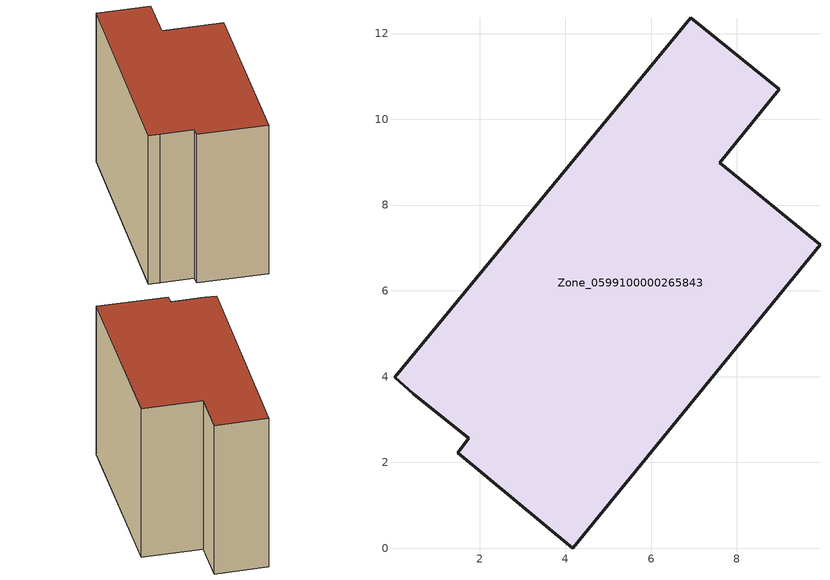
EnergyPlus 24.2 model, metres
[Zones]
Zone_0599100000265843
 floor ground (C_G): 7.6,8.98 9.94,7.08 4.17,0 1.49,2.23 1.75,2.57 0.46,3.6 0.02,3.99 6.92,12.37 8.99,10.7 z0
 wall outside (C_F): 1.49,2.23 4.17,0 9.94,7.08 7.6,8.98 8.99,10.7 6.92,12.37 0.02,3.99 0.46,3.6 1.75,2.57 1.49,2.23 z0:8.39
 roof outside (C_R): 0.46,3.6 1.75,2.57 1.49,2.23 4.17,0 9.94,7.08 7.6,8.98 8.99,10.7 6.92,12.37 0.02,3.99 z8.39
[BUILDING]
Pand.0599100000265843: North Axis=0; Terrain=City; Loads Convergence Tolerance Value=0.04; Temperature Convergence Tolerance Value=0.4; Solar Distribution=FullExterior; Maximum Number of Warmup Days=25; Minimum Number of Warmup Days=1
[Site:Location]
Rotterdam.The.Hague.AP_ZH_NLD Design_Conditions: Latitude=51.96; Longitude=4.45; Time Zone=1; Elevation=-4.5
[SITE:GROUNDTEMPERATURE:BUILDINGSURFACE]
18, 18, 18, 18, 18, 18, 18, 18, 18, 18, 18, 18
[MATERIAL] Thermal Absorptance=0.9; Solar Absorptance=0.7; Visible Absorptance=0.7
Name | Roughness | Thickness | Conductivity | Density | Specific Heat
G.TI.1946 | MediumSmooth | 0.15 | 1 | 540 | 1210
F.TI.1946 | Rough | 0.3 | 0.857143 | 1920 | 840
R.TI.1946 | MediumRough | 0.2 | 0.1 | 1500 | 1000
[CONSTRUCTION]
C_G: G.TI.1946
C_F: F.TI.1946
C_R: R.TI.1946
[ZONE]
Zone_0599100000265843: Type=1; Multiplier=1; Ceiling Height=Autocalculate; Volume=Autocalculate; Floor Area=autocalculate; Part of Total Floor Area=Yes
[ZONEINFILTRATION:DESIGNFLOWRATE]
Infil_Zone_0599100000265843: Zone or ZoneList or Space or SpaceList=Zone_0599100000265843; Schedule=AlwaysOn; Design Flow Rate Calculation Method=Flow/Area; Flow Rate per Floor Area=0.003; Constant Term Coefficient=1; Temperature Term Coefficient=0; Velocity Term Coefficient=0; Velocity Squared Term Coefficient=0
[HVACTEMPLATE:ZONE:IDEALLOADSAIRSYSTEM]
Zone_0599100000265843: Maximum Heating Supply Air Temperature=50; Minimum Cooling Supply Air Temperature=13; Maximum Heating Supply Air Humidity Ratio=0.0156; Minimum Cooling Supply Air Humidity Ratio=0.0077; Heating Limit=NoLimit; Cooling Limit=NoLimit; Dehumidification Control Type=ConstantSensibleHeatRatio; Cooling Sensible Heat Ratio=0.7; Dehumidification Setpoint=60; Humidification Control Type=None; Humidification Setpoint=30; Outdoor Air Method=None; Outdoor Air Flow Rate per Person=0.00944; Outdoor Air Flow Rate per Zone Floor Area=0; Outdoor Air Flow Rate per Zone=0; Demand Controlled Ventilation Type=None; Outdoor Air Economizer Type=NoEconomizer; Heat Recovery Type=None; Sensible Heat Recovery Effectiveness=0.7; Latent Heat Recovery Effectiveness=0.65
[ZONECONTROL:THERMOSTAT]
ThermostatControl_Zone_0599100000265843: Zone or ZoneList=Zone_0599100000265843; Control Type Schedule=DualSetpointControlType; Control 1=Thermostat_Zone_0599100000265843; Temperature Difference Between Cutout And Setpoint=0
[THERMOSTATSETPOINT:DUALSETPOINT]
Thermostat_Zone_0599100000265843: Heating Setpoint Temperature Schedule=HeatingSetpoint_Zone_0599100000265843; Cooling Setpoint Temperature Schedule=CoolingSetpoint_Zone_0599100000265843
[SCHEDULE:COMPACT]
HeatingSetpoint_Zone_0599100000265843: Through: 12/31, For: AllDays, Until: 24:00, 21
CoolingSetpoint_Zone_0599100000265843: Through: 12/31, For: AllDays, Until: 24:00, 24
DualSetpointControlType: Through: 12/31, For: AllDays, Until: 24:00, 4
AlwaysOn: Through: 12/31, For: AllDays, Until: 24:00, 1
